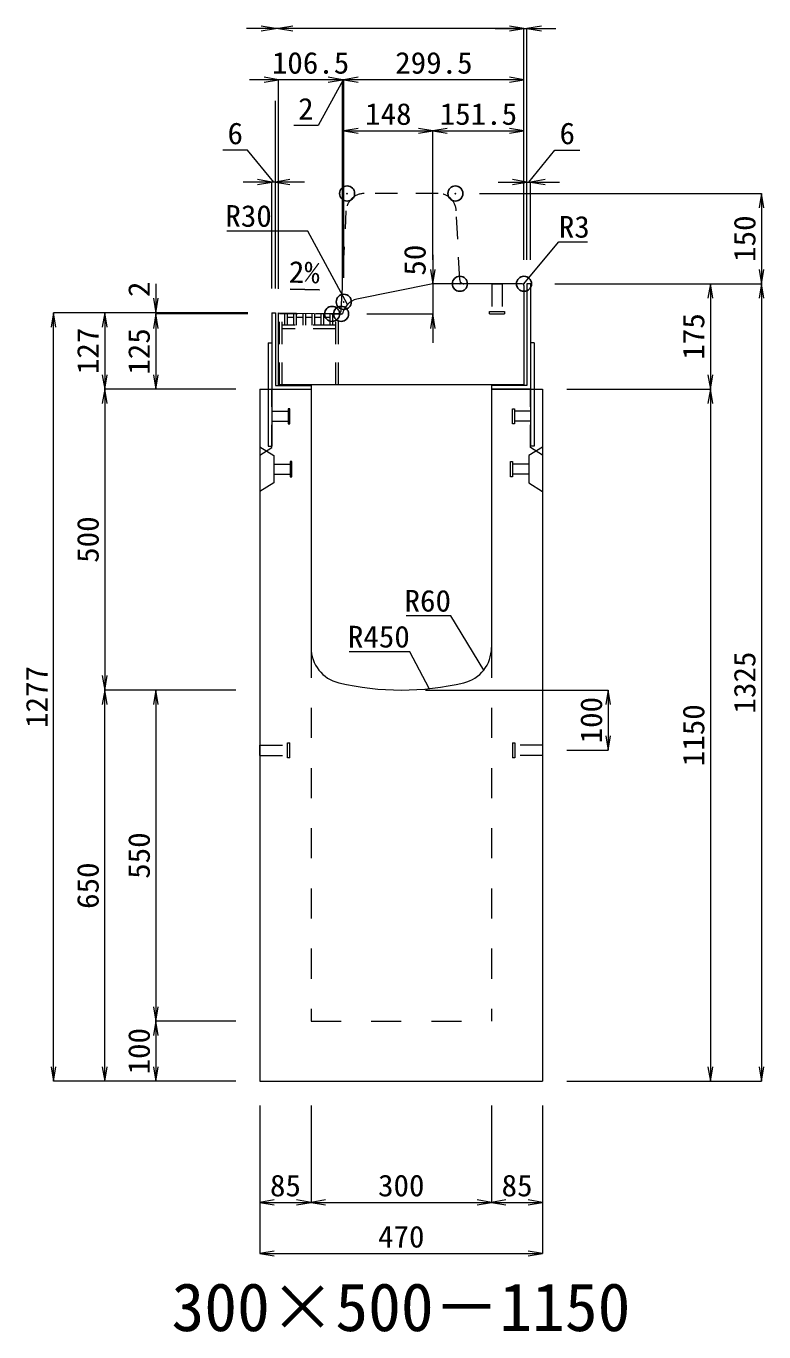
# Model space of a CAD drawing. Units: millimetres at full size. Extents: x -1809 to 57027, y -20349 to 17321.
# Drawn here: x 9276 to 10503, y -12212 to -10043 of the extents above; entities that cross this region are included whole.
import ezdxf
from ezdxf.enums import TextEntityAlignment as Align

# ---------------------------------------------------------------- set-up
doc = ezdxf.new("R2010")
doc.units = ezdxf.units.MM
doc.header["$LTSCALE"] = 50
doc.header["$PDMODE"] = 32
doc.header["$PDSIZE"] = 25
doc.linetypes.add('USER1', pattern=[2, 1, -1])
doc.linetypes.add('USER2', pattern=[1.35, 0.75, -0.6])
for name, color, linetype, lineweight in [('インサート', 3, 'USER2', 9), ('グレーチング', 7, 'USER2', 5), ('受枠', 3, 'Continuous', 5), ('寸法線', 7, 'Continuous', 13), ('引出線', 4, 'Continuous', 13), ('本体', 2, 'Continuous', 13)]:
    doc.layers.add(name, color=color, linetype=linetype, lineweight=lineweight)
doc.layers.add('作業エリア', color=11, linetype='Continuous')
doc.layers.add('文字', color=7, linetype='Continuous')
doc.styles.add('ＭＳ 明朝', font='')
doc.styles.get('ＭＳ 明朝').set_extended_font_data('MS Mincho')

# ---------------------------------------------------------------- blocks, each defined once
blk = doc.blocks.new('open_arrow')
at = {"color": 0, "linetype": 'Continuous', "lineweight": -2}
blk.add_lwpolyline([(7.5, 1.25), (0, 0), (7.5, -1.25)], dxfattribs=at)

msp = doc.modelspace()

# ---------------------------------------------------------------- linework, layer by layer
at = {"layer": 'インサート'}
for p, q in [((10050.5, -10471.05), (10050.5, -10517.05)), ((10050.5, -10471.05), (10067.5, -10471.05)), ((10067.5, -10471.05), (10067.5, -10517.05)), ((10046.5, -10521.05), (10046.5, -10517.05)), ((10046.5, -10517.05), (10071.5, -10517.05)), ((10046.5, -10521.05), (10071.5, -10521.05)), ((10071.5, -10517.05), (10071.5, -10521.05)), ((9685, -10682.55), (9712, -10682.55)), ((9685, -10682.55), (9685, -10699.55)), ((9715, -10678.55), (9712, -10678.55)), ((9712, -10678.55), (9712, -10703.55)), ((9715, -10703.55), (9715, -10678.55)), ((10085, -10678.55), (10088, -10678.55)), ((10085, -10703.55), (10085, -10678.55)), ((10088, -10678.55), (10088, -10703.55)), ((10115, -10682.55), (10088, -10682.55)), ((10115, -10682.55), (10115, -10699.55)), ((9685, -10699.55), (9712, -10699.55)), ((9712, -10703.55), (9715, -10703.55)), ((10088, -10703.55), (10085, -10703.55)), ((10115, -10699.55), (10088, -10699.55)), ((9688.2, -10770.55), (9715.2, -10770.55)), ((9688.2, -10770.55), (9688.2, -10787.55)), ((9718.2, -10766.55), (9715.2, -10766.55)), ((9715.2, -10766.55), (9715.2, -10791.55)), ((9718.2, -10791.55), (9718.2, -10766.55)), ((10081.8, -10766.55), (10084.8, -10766.55)), ((10081.8, -10791.55), (10081.8, -10766.55)), ((10084.8, -10766.55), (10084.8, -10791.55)), ((10111.8, -10770.55), (10084.8, -10770.55)), ((10111.8, -10770.55), (10111.8, -10787.55)), ((9688.2, -10787.55), (9715.2, -10787.55)), ((9715.2, -10791.55), (9718.2, -10791.55)), ((10084.8, -10791.55), (10081.8, -10791.55)), ((10111.8, -10787.55), (10084.8, -10787.55)), ((9665, -11237.55), (9711, -11237.55)), ((9665, -11254.55), (9665, -11237.55)), ((9711, -11258.55), (9711, -11233.55)), ((9711, -11233.55), (9715, -11233.55)), ((9715, -11258.55), (9715, -11233.55)), ((10085, -11233.55), (10089, -11233.55)), ((10085, -11233.55), (10085, -11258.55)), ((10089, -11233.55), (10089, -11258.55)), ((10135, -11237.55), (10089, -11237.55)), ((10135, -11237.55), (10135, -11254.55)), ((9665, -11254.55), (9711, -11254.55)), ((9715, -11258.55), (9711, -11258.55)), ((10089, -11258.55), (10085, -11258.55)), ((10135, -11254.55), (10089, -11254.55))]:
    msp.add_line(p, q, dxfattribs=at)
at = {"layer": 'グレーチング'}
for p, q in [((9697.5, -10639.05), (9697.5, -10521.05)), ((9795.5, -10521.05), (9697.5, -10521.05)), ((9702, -10639.05), (9702, -10521.05)), ((9706.5, -10540.05), (9706.5, -10521.05)), ((9711, -10540.05), (9711, -10521.05)), ((9721.6, -10540.05), (9721.6, -10521.05)), ((9726.1, -10540.05), (9726.1, -10521.05)), ((9736.7, -10540.05), (9736.7, -10521.05)), ((9741.2, -10540.05), (9741.2, -10521.05)), ((9751.8, -10540.05), (9751.8, -10521.05)), ((9756.3, -10540.05), (9756.3, -10521.05)), ((9766.9, -10540.05), (9766.9, -10521.05)), ((9771.4, -10540.05), (9771.4, -10521.05)), ((9782, -10540.05), (9782, -10521.05)), ((9786.5, -10540.05), (9786.5, -10521.05)), ((9791, -10639.05), (9791, -10521.05)), ((9795.5, -10639.05), (9795.5, -10521.05)), ((9791, -10540.05), (9702, -10540.05)), ((9721.6, -10527.05), (9711, -10527.05)), ((9736.7, -10527.05), (9726.1, -10527.05)), ((9751.8, -10527.05), (9741.2, -10527.05)), ((9766.9, -10527.05), (9756.3, -10527.05)), ((9782, -10527.05), (9771.4, -10527.05)), ((9791, -10546.05), (9702, -10546.05))]:
    msp.add_line(p, q, dxfattribs=at)
at = {"layer": '作業エリア'}
for p in [(9810, -10321.05), (9990, -10321.05), (9997.5, -10471.05), (10104, -10471.05), (9804.5, -10501.05), (9785, -10521.05), (9800, -10521.05)]:
    msp.add_point(p, dxfattribs=at)
at = {"layer": '受枠'}
for p, q in [((10109, -10471.05), (10109, -10640.05)), ((10115, -10471.05), (10109, -10471.05)), ((10115, -10471.05), (10115, -10741.05)), ((9685, -10519.05), (9685, -10741.05)), ((9685, -10519.05), (9691, -10519.05)), ((9691, -10519.05), (9691, -10640.05)), ((9679, -10569.05), (9679, -10741.05)), ((9679, -10569.05), (9685, -10569.05)), ((10121, -10569.05), (10115, -10569.05)), ((10121, -10569.05), (10121, -10741.05)), ((9685, -10646.05), (9750, -10646.05)), ((9691, -10640.05), (9750, -10640.05)), ((9750, -10640.05), (9750, -10646.05)), ((10050, -10640.05), (10050, -10646.05)), ((10109, -10640.05), (10050, -10640.05)), ((10115, -10646.05), (10050, -10646.05)), ((9679, -10741.05), (9685, -10741.05)), ((10121, -10741.05), (10115, -10741.05))]:
    msp.add_line(p, q, dxfattribs=at)
at = {"layer": '寸法線'}
for p, q in [((9744, -10046.93), (9643, -10046.93)), ((10104, -10046.93), (9696, -10046.93)), ((10056, -10046.93), (10157, -10046.93)), ((10104, -10431.03), (10104, -10046.93)), ((10104, -10431.03), (10104, -10046.93)), ((10109, -10431.03), (10109, -10046.93)), ((9802.57, -10131.93), (9648, -10131.93)), ((9696, -10479.25), (9696, -10131.93)), ((9852.5, -10131.93), (9754.57, -10131.93)), ((9803.53, -10131.93), (9761.69, -10208.3)), ((9802.57, -10481.03), (9802.57, -10131.93)), ((10104, -10131.93), (9804.5, -10131.93)), ((9804.5, -10461.03), (9804.5, -10131.93)), ((10104, -10431.03), (10104, -10131.93)), ((9691, -10479.03), (9691, -10166.91)), ((9696, -10479.25), (9696, -10176.93)), ((9696, -10479.25), (9696, -10176.93)), ((9802.57, -10481.03), (9802.57, -10178.69)), ((9804.5, -10461.03), (9804.5, -10176.93)), ((9761.69, -10208.3), (9721.28, -10208.3)), ((9804.5, -10216.93), (9952.5, -10216.93)), ((9804.5, -10461.03), (9804.5, -10216.93)), ((9952.5, -10431.03), (9952.5, -10216.93)), ((9952.5, -10216.93), (10104, -10216.93)), ((9952.5, -10431.03), (9952.5, -10216.93)), ((10104, -10431.03), (10104, -10216.93)), ((9644.67, -10249.13), (9603.44, -10249.13)), ((9688, -10301.93), (9644.67, -10249.13)), ((10112, -10301.93), (10155.33, -10249.13)), ((10155.33, -10249.13), (10196.56, -10249.13)), ((9739, -10301.93), (9637, -10301.93)), ((9685, -10479.03), (9685, -10301.93)), ((9691, -10479.03), (9691, -10301.93)), ((10061, -10301.93), (10163, -10301.93)), ((10109, -10431.03), (10109, -10301.93)), ((10115, -10431.03), (10115, -10301.93)), ((10030.02, -10321.05), (10498.78, -10321.05)), ((10498.78, -10321.05), (10498.78, -10471.05)), ((9952.5, -10423.05), (9952.5, -10569.05)), ((9492.06, -10471.05), (9492.06, -10569.05)), ((10155.02, -10471.05), (10413.78, -10471.05)), ((10155.02, -10471.05), (10498.78, -10471.05)), ((10155.02, -10471.05), (10498.78, -10471.05)), ((10413.78, -10471.05), (10413.78, -10646.05)), ((10498.78, -10471.05), (10498.78, -11796.05)), ((9322.06, -11796.05), (9322.06, -10519.05)), ((9644.98, -10519.05), (9322.06, -10519.05)), ((9407.06, -10519.05), (9407.06, -10646.05)), ((9644.98, -10519.05), (9407.06, -10519.05)), ((9644.98, -10519.05), (9492.06, -10519.05)), ((9644.98, -10521.05), (9492.06, -10521.05)), ((9492.06, -10521.05), (9492.06, -10646.05)), ((9644.98, -10521.05), (9492.06, -10521.05)), ((9842.59, -10521.05), (9952.5, -10521.05)), ((9624.98, -10646.05), (9407.06, -10646.05)), ((9407.06, -10646.05), (9407.06, -11146.05)), ((9624.98, -10646.05), (9407.06, -10646.05)), ((9624.98, -10646.05), (9492.06, -10646.05)), ((10175.02, -10646.05), (10413.78, -10646.05)), ((10175.02, -10646.05), (10413.78, -10646.05)), ((10413.78, -10646.05), (10413.78, -11796.05)), ((9624.98, -11146.05), (9407.06, -11146.05)), ((9407.06, -11796.05), (9407.06, -11146.05)), ((9624.98, -11146.05), (9407.06, -11146.05)), ((9492.06, -11146.05), (9492.06, -11696.05)), ((9624.98, -11146.05), (9492.06, -11146.05)), ((9940.02, -11146.05), (10243.78, -11146.05)), ((10243.78, -11146.05), (10243.78, -11246.05)), ((10175.02, -11246.05), (10243.78, -11246.05)), ((9624.98, -11696.05), (9492.06, -11696.05)), ((9492.06, -11696.05), (9492.06, -11796.05)), ((9624.98, -11696.05), (9492.06, -11696.05)), ((9624.98, -11796.05), (9322.06, -11796.05)), ((9624.98, -11796.05), (9407.06, -11796.05)), ((9624.98, -11796.05), (9492.06, -11796.05)), ((10175.02, -11796.05), (10413.78, -11796.05)), ((10175.02, -11796.05), (10498.78, -11796.05)), ((9665, -11836.07), (9665, -11997.21)), ((9665, -11836.07), (9665, -12082.21)), ((9750, -11836.07), (9750, -11997.21)), ((9750, -11836.07), (9750, -11997.21)), ((10050, -11836.07), (10050, -11997.21)), ((10050, -11836.07), (10050, -11997.21)), ((10135, -11836.07), (10135, -11997.21)), ((10135, -11836.07), (10135, -12082.21)), ((9665, -11997.21), (9750, -11997.21)), ((9750, -11997.21), (10050, -11997.21)), ((10050, -11997.21), (10135, -11997.21)), ((9665, -12082.21), (10135, -12082.21))]:
    msp.add_line(p, q, dxfattribs=at)
at = {"layer": '引出線'}
for points in [[(9810.6, -10505.19), (9744.87, -10383.51), (9684.87, -10383.51), (9610.2, -10383.51)], [(10103.12, -10471.93), (10161.85, -10401.57), (10209.57, -10401.57)], [(9764, -10481.04), (9715.26, -10480.06), (9764, -10481.04)], [(10037.07, -11112.74), (9982.66, -11022.84), (9907.98, -11022.84)], [(9946.44, -11143.65), (9914.22, -11082.51), (9813.21, -11082.51)]]:
    msp.add_lwpolyline(points, dxfattribs=at)
at = {"layer": '本体', "linetype": 'USER2', "lineweight": 9}
for p, q in [((9961.46, -10321.05), (9838.54, -10321.05)), ((9800.33, -10514.4), (9808.57, -10349.56)), ((9997.17, -10464.4), (9991.43, -10349.56)), ((9685, -10743.05), (9685, -10646.05)), ((10115, -10743.05), (10115, -10646.05)), ((9665, -10755.55), (9685, -10743.05)), ((10135, -10755.55), (10115, -10743.05))]:
    msp.add_line(p, q, dxfattribs=at)
at = {"layer": '本体'}
for p, q in [((9952.5, -10471.05), (9826.19, -10496.66)), ((10101, -10471.05), (9952.5, -10471.05)), ((10104, -10474.05), (10104, -10639.05)), ((9696, -10639.05), (9696, -10519.27)), ((9696, -10519.27), (9785, -10521.05)), ((9785, -10521.05), (9802.57, -10521.05)), ((9665, -10646.05), (9665, -11796.05)), ((9665, -10646.05), (9750, -10646.05)), ((10104, -10639.05), (9696, -10639.05)), ((9750, -10646.05), (9750, -11075.53)), ((10050, -10646.05), (10050, -11075.53)), ((10050, -10646.05), (10135, -10646.05)), ((10135, -10646.05), (10135, -11796.05)), ((9665, -11796.05), (10135, -11796.05))]:
    msp.add_line(p, q, dxfattribs=at)
at = {"layer": '本体', "lineweight": 9}
for p, q in [((9665, -10742.05), (9688.2, -10756.55)), ((9688.2, -10756.55), (9688.2, -10801.55)), ((10134.58, -10742.31), (10111.8, -10756.55)), ((10111.8, -10756.55), (10111.8, -10801.55)), ((9688.2, -10801.55), (9665, -10816.05)), ((10111.8, -10801.55), (10135, -10816.05))]:
    msp.add_line(p, q, dxfattribs=at)
at = {"layer": '本体', "linetype": 'USER1', "lineweight": 15}
for p, q in [((9750, -11075.53), (9750, -11696.05)), ((10050, -11075.53), (10050, -11696.05)), ((9750, -11696.05), (10050, -11696.05))]:
    msp.add_line(p, q, dxfattribs=at)
at = {"layer": '本体', "linetype": 'USER2', "lineweight": 9}
for centre, radius, start, end in [((9838.54, -10351.05), 30, 90, 177.13759), ((9961.46, -10351.05), 30, 2.86241, 90), ((10004.16, -10464.05), 7, 182.86241, 270), ((9793.34, -10514.05), 7, 270, 357.13759)]:
    msp.add_arc(centre, radius, start, end, dxfattribs=at)
at = {"layer": '本体'}
for centre, radius, start, end in [((10101, -10474.05), 3, 0, 90), ((9832.15, -10526.06), 30, 101.45875, 170.39512), ((9810, -11075.53), 60, 180, 256.65764), ((9990, -11075.53), 60, 283.34236, 0), ((9900, -10696.05), 450, 256.65764, 283.34236)]:
    msp.add_arc(centre, radius, start, end, dxfattribs=at)

# ---------------------------------------------------------------- block references
at = {"layer": '寸法線', "xscale": 3.2, "yscale": 3.2}
for p, rotation in [((9691, -10046.93), 180), ((10104, -10046.93), 180), ((10104, -10046.93), 180), ((9696, -10131.93), 180), ((9802.57, -10131.93), 180), ((9802.57, -10131.93), 180), ((10104, -10131.93), 180), ((9952.5, -10216.93), 180), ((10104, -10216.93), 180), ((9685, -10301.93), 180), ((10109, -10301.93), 180), ((10498.78, -10321.05), 270), ((9952.5, -10471.05), 90), ((10498.78, -10471.05), 90), ((10413.78, -10471.05), 270), ((10498.78, -10471.05), 270), ((9492.06, -10519.05), 90), ((9322.06, -10519.05), 270), ((9407.06, -10519.05), 270), ((9492.06, -10521.05), 270), ((9492.06, -10521.05), 270), ((9952.5, -10521.05), 270), ((9407.06, -10646.05), 90), ((9492.06, -10646.05), 90), ((10413.78, -10646.05), 90), ((9407.06, -10646.05), 270), ((10413.78, -10646.05), 270), ((9407.06, -11146.05), 90), ((9407.06, -11146.05), 270), ((9492.06, -11146.05), 270), ((10243.78, -11146.05), 270), ((10243.78, -11246.05), 90), ((9492.06, -11696.05), 90), ((9492.06, -11696.05), 270), ((9322.06, -11796.05), 90), ((9407.06, -11796.05), 90), ((9492.06, -11796.05), 90), ((10413.78, -11796.05), 90), ((10498.78, -11796.05), 90), ((9750, -11997.21), 180), ((10050, -11997.21), 180), ((10135, -11997.21), 180), ((10135, -12082.21), 180)]:
    msp.add_blockref('open_arrow', p, dxfattribs=dict(at, rotation=rotation))
for p in [(9696, -10046.93), (9696, -10046.93), (10109, -10046.93), (9804.5, -10131.93), (9804.5, -10131.93), (9804.5, -10216.93), (9952.5, -10216.93), (9691, -10301.93), (10115, -10301.93), (9665, -11997.21), (9750, -11997.21), (10050, -11997.21), (9665, -12082.21)]:
    msp.add_blockref('open_arrow', p, dxfattribs=at)
at = {"layer": '引出線', "xscale": 0.0533, "yscale": 0.0533}
for p, rotation in [((10103.12, -10471.93), 50.2), ((9764, -10481.04), 178.9), ((9810.6, -10505.19), 118.4), ((10037.07, -11112.74), 121.2), ((9946.44, -11143.65), 117.8)]:
    msp.add_blockref('open_arrow', p, dxfattribs=dict(at, rotation=rotation))

# ---------------------------------------------------------------- texts
at = {"layer": '寸法線', "style": 'ＭＳ 明朝', "width": 1.05}
for s, p in [('106.5', (9749.28, -10103.91)), ('299.5', (9954.25, -10103.91)), ('2', (9741.48, -10180.28)), ('148', (9878.5, -10188.91)), ('151.5', (10028.25, -10188.91)), ('6', (9624.05, -10221.11)), ('6', (10175.95, -10221.11)), ('85', (9707.5, -11969.19)), ('300', (9900, -11969.19)), ('85', (10092.5, -11969.19)), ('470', (9900, -12054.19))]:
    msp.add_text(s, height=36.03, dxfattribs=at).set_placement(p, align=Align.MIDDLE_CENTER)
for s, p in [('150', (10470.76, -10396.05)), ('50', (9922.5, -10431.79)), ('2', (9464.06, -10480.2)), ('175', (10385.76, -10558.55)), ('127', (9379.04, -10582.55)), ('125', (9464.04, -10583.55)), ('500', (9379.04, -10896.05)), ('1325', (10470.76, -11133.55)), ('1277', (9294.04, -11157.55)), ('100', (10215.76, -11196.05)), ('1150', (10385.76, -11221.05)), ('550', (9464.04, -11421.05)), ('650', (9379.04, -11471.05)), ('100', (9464.04, -11746.05))]:
    msp.add_text(s, height=36.03, rotation=90, dxfattribs=at).set_placement(p, align=Align.MIDDLE_CENTER)
at = {"layer": '引出線', "style": 'ＭＳ 明朝', "width": 1.05}
for s, p in [('R30', (9684.87, -10340.31)), ('R60', (9982.66, -10979.64)), ('R450', (9914.22, -11039.31))]:
    msp.add_text(s, height=36.03, dxfattribs=at).set_placement(p, align=Align.TOP_RIGHT)
msp.add_text('R3', height=36.03, dxfattribs=at).set_placement((10161.85, -10358.37), align=Align.TOP_LEFT)
msp.add_text('2%', height=36.03, rotation=358.854, dxfattribs=at).set_placement((9764.94, -10434.14), align=Align.TOP_RIGHT)
at = {"layer": '文字', "style": 'ＭＳ 明朝'}
msp.add_text('300×500－1150', height=80.06, dxfattribs=at).set_placement((9899.52, -12171.03), align=Align.MIDDLE_CENTER)

doc.saveas('drawing.dxf')
